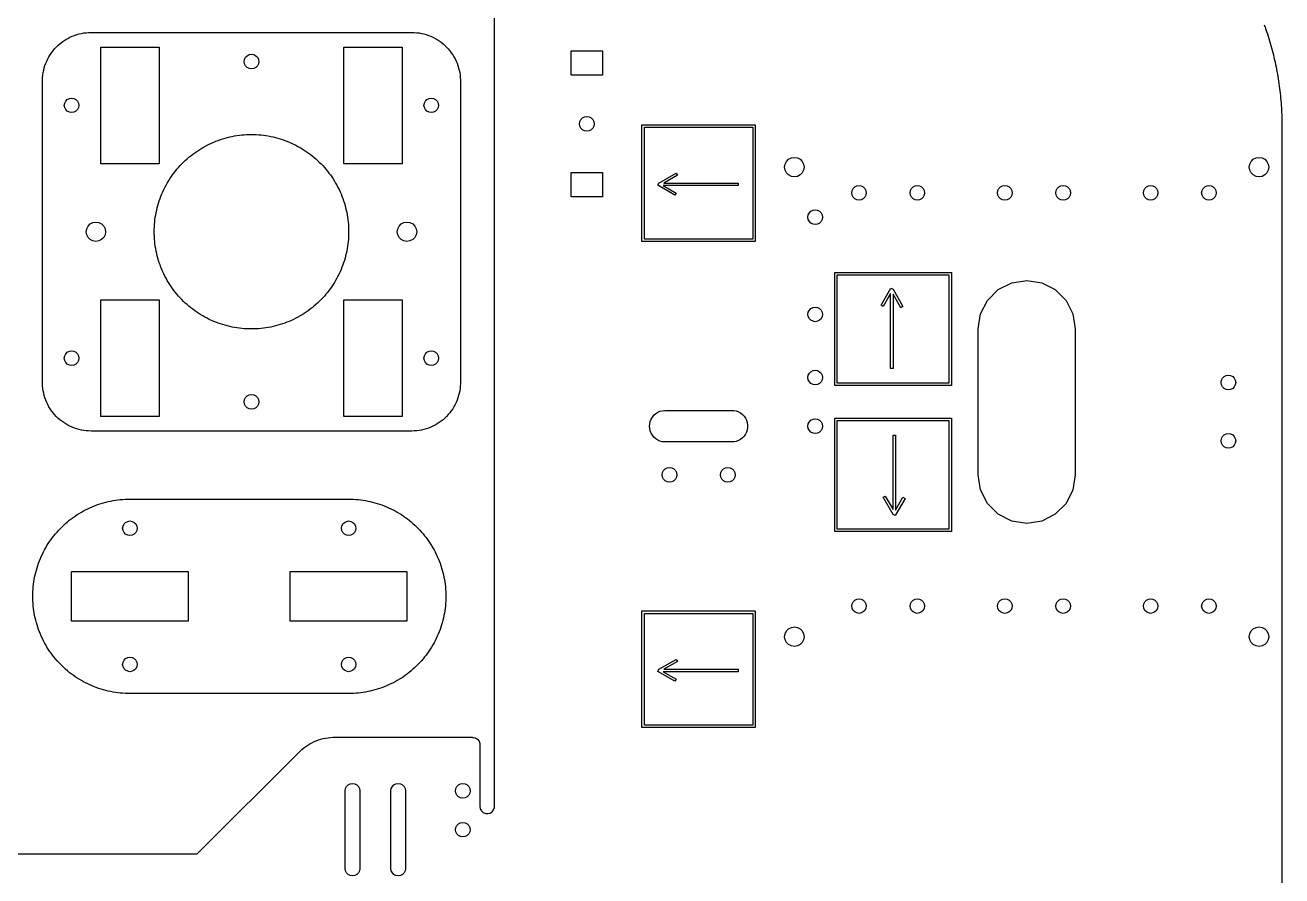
# Model space of a CAD drawing. Extents: x 0 to 1394, y 0 to 480.
# Drawn here: x 643.6 to 902.1, y 89.6 to 264.6 of the extents above; entities that cross this region are included whole.
import ezdxf

# ---------------------------------------------------------------- set-up
doc = ezdxf.new("R2010")
doc.units = 0
doc.layers.add('Layer_1', color=7, linetype='CONTINUOUS')

msp = doc.modelspace()

# ---------------------------------------------------------------- linework, layer by layer
at = {"layer": 'Layer_1', "color": 7}
for points in [[(738.765096, 102.44225), (739.244112, 102.563239), (739.657116, 102.833241), (739.96011, 103.223243), (740.121089, 103.690237), (740.121089, 103.937237), (740.141127, 103.937237), (740.141099, 324.337251), (642.141097, 324.337251), (642.141097, 324.339227), (642.016101, 324.338123)], [(898.504116, 264.710251), (898.67311, 264.24025), (898.839113, 263.76825), (899.000093, 263.295251), (899.158109, 262.821251), (899.31209, 262.345252), (899.461103, 261.868251), (899.607096, 261.390251), (899.749111, 260.910251), (899.887089, 260.429251), (900.0201, 259.948251), (900.150092, 259.46525), (900.276104, 258.98125), (900.398109, 258.496252), (900.51509, 258.010251), (900.629108, 257.523251), (900.738102, 257.035252), (900.844105, 256.546251), (900.945112, 256.05725), (901.042112, 255.566251), (901.136092, 255.07525), (901.225105, 254.583252), (901.31011, 254.091251), (901.391108, 253.597252), (901.46711, 253.10325), (901.540093, 252.608252), (901.608108, 252.113251), (901.673104, 251.617251), (901.733105, 251.121251), (901.789098, 250.62425), (901.841111, 250.127251), (901.889117, 249.62925), (901.933116, 249.131252), (901.97209, 248.633251), (902.008102, 248.134251), (902.03909, 247.635251), (902.066183, 247.136251), (902.088959, 246.636252)], [(647.169112, 253.884249), (647.219093, 254.380252), (647.293092, 254.873252), (647.392096, 255.36225), (647.515116, 255.845251), (647.662098, 256.322251), (647.832108, 256.790252), (648.026108, 257.250252), (648.242092, 257.69925), (648.481106, 258.137251), (648.74109, 258.562252), (649.022098, 258.974251), (649.323116, 259.372252), (649.6431, 259.754251), (649.982105, 260.119249), (650.339116, 260.468251), (650.713089, 260.797252), (651.103092, 261.108252), (651.508109, 261.399251), (651.927096, 261.67025), (652.358106, 261.919252), (652.802098, 262.14725), (653.257097, 262.352251), (653.721098, 262.53425), (654.193115, 262.693252), (654.67309, 262.82825), (655.160093, 262.939251), (655.651103, 263.025252), (656.145105, 263.087251), (656.643114, 263.125252), (657.141095, 263.137246), (723.141104, 263.137252), (723.639114, 263.125258), (724.137095, 263.087251), (724.631097, 263.025252), (725.122107, 262.939251), (725.60911, 262.82825), (726.089113, 262.693252), (726.561102, 262.53425), (727.025103, 262.352251), (727.480102, 262.14725), (727.924094, 261.919252), (728.355104, 261.67025), (728.774091, 261.399251), (729.179108, 261.108252), (729.569111, 260.797252), (729.943112, 260.468251), (730.300094, 260.119249), (730.6391, 259.754251), (730.959112, 259.372252), (731.260102, 258.974251), (731.54111, 258.562252), (731.801093, 258.137251), (732.040107, 257.69925), (732.256092, 257.250252), (732.450092, 256.790252), (732.620102, 256.322251), (732.767112, 255.845251), (732.890104, 255.36225), (732.989108, 254.873252), (733.063106, 254.380252), (733.113116, 253.884249), (733.137952, 253.386251)], [(659.145099, 236.13725), (659.145099, 260.13725), (671.137116, 260.13725), (671.137116, 236.13725), (659.145099, 236.13725)], [(688.641103, 257.13725), (688.714114, 257.601252), (688.927107, 258.019251), (689.259113, 258.351251), (689.677112, 258.56425), (690.141114, 258.63725), (690.605116, 258.56425), (691.023115, 258.351251), (691.355093, 258.019251), (691.568114, 257.601252), (691.641097, 257.13725), (691.568114, 256.673251), (691.355093, 256.255252), (691.023115, 255.923251), (690.605116, 255.71025), (690.141114, 255.63725), (689.677112, 255.71025), (689.259113, 255.923251), (688.927107, 256.255252), (688.714114, 256.673251), (688.641103, 257.13725)], [(709.145112, 236.13725), (709.145112, 260.13725), (721.137101, 260.13725), (721.137101, 236.13725), (709.145112, 236.13725)], [(755.891102, 254.33725), (755.891102, 259.337251), (762.391104, 259.337251), (762.391104, 254.33725), (755.891102, 254.33725)], [(647.144107, 253.137249), (647.144107, 253.386251), (647.169225, 253.884249)], [(647.141115, 191.137244), (647.141115, 253.137249), (647.14422, 253.137249)], [(733.138093, 253.386251), (733.138093, 253.137249), (733.141197, 253.137249), (733.141113, 191.137244), (733.138008, 191.137244), (733.138093, 190.888239), (733.113257, 190.390258)], [(651.641092, 248.137251), (651.714103, 248.60125), (651.927096, 249.019252), (652.259102, 249.35125), (652.677102, 249.564251), (653.141103, 249.637251), (653.605105, 249.564251), (654.023104, 249.35125), (654.35511, 249.019252), (654.568104, 248.60125), (654.641114, 248.137251), (654.568104, 247.673252), (654.35511, 247.25525), (654.023104, 246.923252), (653.605105, 246.710251), (653.141103, 246.637251), (652.677102, 246.710251), (652.259102, 246.923252), (651.927096, 247.25525), (651.714103, 247.673252), (651.641092, 248.137251)], [(725.641114, 248.137251), (725.714096, 248.60125), (725.927089, 249.019252), (726.259096, 249.35125), (726.677095, 249.564251), (727.141096, 249.637251), (727.605098, 249.564251), (728.023097, 249.35125), (728.355104, 249.019252), (728.568097, 248.60125), (728.641108, 248.137251), (728.568097, 247.673252), (728.355104, 247.25525), (728.023097, 246.923252), (727.605098, 246.710251), (727.141096, 246.637251), (726.677095, 246.710251), (726.259096, 246.923252), (725.927089, 247.25525), (725.714096, 247.673252), (725.641114, 248.137251)], [(757.641106, 244.33725), (757.714117, 244.801252), (757.92711, 245.219251), (758.259116, 245.551252), (758.677116, 245.76425), (759.141117, 245.83725), (759.60509, 245.76425), (760.02309, 245.551252), (760.355096, 245.219251), (760.568089, 244.801252), (760.6411, 244.33725), (760.568089, 243.873251), (760.355096, 243.455252), (760.02309, 243.123252), (759.60509, 242.91025), (759.141117, 242.83725), (758.677116, 242.91025), (758.259116, 243.123252), (757.92711, 243.455252), (757.714117, 243.873251), (757.641106, 244.33725)], [(902.0891, 246.636252), (902.108009, 246.137252), (902.122204, 245.63725)], [(902.122092, 245.63725), (902.133098, 245.137251), (902.139025, 244.637252), (902.141932, 244.137251)], [(902.141113, 244.137251), (902.141113, 73.137254)], [(670.141098, 222.137252), (670.147024, 222.636252), (670.166018, 223.13425), (670.19709, 223.632251), (670.240101, 224.128251), (670.296094, 224.624251), (670.36411, 225.11825), (670.445107, 225.610251), (670.5381, 226.100251), (670.642098, 226.58725), (670.759108, 227.072252), (670.889099, 227.554251), (671.030098, 228.032251), (671.182102, 228.50725), (671.34709, 228.977252), (671.524099, 229.444251), (671.7111, 229.906251), (671.911111, 230.363251), (672.1221, 230.81525), (672.344096, 231.261251), (672.577099, 231.702252), (672.820092, 232.137252), (673.075108, 232.566252), (673.340115, 232.988251), (673.6161, 233.40325), (673.902104, 233.812252), (674.198098, 234.21325), (674.504112, 234.607252), (674.820116, 234.993251), (675.145095, 235.371251), (675.480093, 235.74025), (675.824094, 236.102251), (676.176109, 236.45425), (676.538116, 236.798251), (676.907093, 237.133251), (677.285102, 237.45825), (677.671097, 237.774251), (678.065107, 238.080251), (678.466089, 238.376251), (678.875113, 238.662252), (679.290093, 238.938252), (679.7121, 239.20325), (680.141106, 239.458252), (680.576095, 239.701251), (681.017095, 239.93425), (681.463091, 240.156252), (681.915098, 240.36725), (682.372101, 240.567252), (682.834098, 240.75425), (683.301092, 240.931251), (683.771104, 241.09625), (684.246113, 241.248252), (684.724112, 241.38925), (685.206092, 241.51925), (685.69109, 241.636251), (686.178093, 241.74025), (686.668116, 241.83325), (687.160114, 241.914251), (687.654115, 241.98225), (688.150093, 242.038251), (688.646098, 242.08125), (689.144108, 242.11225), (689.642117, 242.131243), (690.141114, 242.137263), (690.640111, 242.13124), (691.138092, 242.112258), (691.636102, 242.08125), (692.132107, 242.038251), (692.628113, 241.98225), (693.122114, 241.914251), (693.614112, 241.83325), (694.104107, 241.74025), (694.591109, 241.636251), (695.076108, 241.51925), (695.558116, 241.38925), (696.036115, 241.248252), (696.511095, 241.09625), (696.981108, 240.931251), (697.448101, 240.75425), (697.910099, 240.567252), (698.367102, 240.36725), (698.819109, 240.156252), (699.265104, 239.93425), (699.706105, 239.701251), (700.141094, 239.458252), (700.5701, 239.20325), (700.992107, 238.938252), (701.407115, 238.662252), (701.816111, 238.376251), (702.217092, 238.080251), (702.611103, 237.774251), (702.997098, 237.45825), (703.375107, 237.133251), (703.744112, 236.798251), (704.10609, 236.45425), (704.458106, 236.102251), (704.802107, 235.74025), (705.137105, 235.371251), (705.462112, 234.993251), (705.778116, 234.607252), (706.084101, 234.21325), (706.380096, 233.812252), (706.6661, 233.40325), (706.942113, 232.988251), (707.207092, 232.566252), (707.462108, 232.137252), (707.705101, 231.702252), (707.938104, 231.261251), (708.1601, 230.81525), (708.371089, 230.363251), (708.5711, 229.906251), (708.7581, 229.444251), (708.93511, 228.977252), (709.100097, 228.50725), (709.252102, 228.032251), (709.3931, 227.554251), (709.523092, 227.072252), (709.640101, 226.58725), (709.7441, 226.100251), (709.837092, 225.610251), (709.91809, 225.11825), (709.986106, 224.624251), (710.042099, 224.128251), (710.085109, 223.632251), (710.116097, 223.13425), (710.135006, 222.636252), (710.141018, 222.137252), (710.135176, 221.638252), (710.116182, 221.140251), (710.085109, 220.642251), (710.042099, 220.146251), (709.986106, 219.650251), (709.91809, 219.156252), (709.837092, 218.664251), (709.7441, 218.174251), (709.640101, 217.687251), (709.523092, 217.202252), (709.3931, 216.720251), (709.252102, 216.242251), (709.100097, 215.767251), (708.93511, 215.297252), (708.7581, 214.830251), (708.5711, 214.36825), (708.371089, 213.911251), (708.1601, 213.459252), (707.938104, 213.01325), (707.705101, 212.57225), (707.462108, 212.13725), (707.207092, 211.708252), (706.942113, 211.286251), (706.6661, 210.871252), (706.380096, 210.462252), (706.084101, 210.061251), (705.778116, 209.667252), (705.462112, 209.281251), (705.137105, 208.903251), (704.802107, 208.534251), (704.458106, 208.17225), (704.10609, 207.820252), (703.744112, 207.476251), (703.375107, 207.14125), (702.997098, 206.816252), (702.611103, 206.50025), (702.217092, 206.194251), (701.816111, 205.89825), (701.407115, 205.612252), (700.992107, 205.33625), (700.5701, 205.071252), (700.141094, 204.81625), (699.706105, 204.573251), (699.265104, 204.340251), (698.819109, 204.118252), (698.367102, 203.907252), (697.910099, 203.707252), (697.448101, 203.520252), (696.981108, 203.34325), (696.511095, 203.178252), (696.036115, 203.02625), (695.558116, 202.885252), (695.076108, 202.755252), (694.591109, 202.638251), (694.104107, 202.534252), (693.614112, 202.441251), (693.122114, 202.360251), (692.628113, 202.292252), (692.132107, 202.236251), (691.636102, 202.193251), (691.138092, 202.162252), (690.640111, 202.143258), (690.141114, 202.137239), (689.642117, 202.143261), (689.144108, 202.162243), (688.646098, 202.193251), (688.150093, 202.236251), (687.654115, 202.292252), (687.160114, 202.360251), (686.668116, 202.441251), (686.178093, 202.534252), (685.69109, 202.638251), (685.206092, 202.755252), (684.724112, 202.885252), (684.246113, 203.02625), (683.771104, 203.178252), (683.301092, 203.34325), (682.834098, 203.520252), (682.372101, 203.707252), (681.915098, 203.907252), (681.463091, 204.118252), (681.017095, 204.340251), (680.576095, 204.573251), (680.141106, 204.81625), (679.7121, 205.071252), (679.290093, 205.33625), (678.875113, 205.612252), (678.466089, 205.89825), (678.065107, 206.194251), (677.671097, 206.50025), (677.285102, 206.816252), (676.907093, 207.14125), (676.538116, 207.476251), (676.176109, 207.820252), (675.824094, 208.17225), (675.480093, 208.534251), (675.145095, 208.903251), (674.820116, 209.281251), (674.504112, 209.667252), (674.198098, 210.061251), (673.902104, 210.462252), (673.6161, 210.871252), (673.340115, 211.286251), (673.075108, 211.708252), (672.820092, 212.13725), (672.577099, 212.57225), (672.344096, 213.01325), (672.1221, 213.459252), (671.911111, 213.911251), (671.7111, 214.36825), (671.524099, 214.830251), (671.34709, 215.297252), (671.182102, 215.767251), (671.030098, 216.242251), (670.889099, 216.720251), (670.759108, 217.202252), (670.642098, 217.687251), (670.5381, 218.174251), (670.445107, 218.664251), (670.36411, 219.156252), (670.296094, 219.650251), (670.240101, 220.146251), (670.19709, 220.642251), (670.166102, 221.140251), (670.147194, 221.638252), (670.141182, 222.137252)], [(799.841089, 235.437251), (799.939105, 236.05525), (800.223105, 236.613251), (800.665094, 237.055251), (801.223103, 237.339251), (801.841114, 237.43725), (802.459096, 237.339251), (803.017105, 237.055251), (803.459094, 236.613251), (803.743094, 236.05525), (803.84111, 235.437251), (803.743094, 234.819252), (803.459094, 234.261251), (803.017105, 233.819251), (802.459096, 233.535251), (801.841114, 233.437252), (801.223103, 233.535251), (800.665094, 233.819251), (800.223105, 234.261251), (799.939105, 234.819252), (799.841089, 235.437251)], [(895.441101, 235.437251), (895.539117, 236.05525), (895.823089, 236.613251), (896.265106, 237.055251), (896.823115, 237.339251), (897.441097, 237.43725), (898.059108, 237.339251), (898.617089, 237.055251), (899.059106, 236.613251), (899.343106, 236.05525), (899.441093, 235.437251), (899.343106, 234.819252), (899.059106, 234.261251), (898.617089, 233.819251), (898.059108, 233.535251), (897.441097, 233.437252), (896.823115, 233.535251), (896.265106, 233.819251), (895.823089, 234.261251), (895.539117, 234.819252), (895.441101, 235.437251)], [(755.891102, 229.337252), (755.891102, 234.33725), (762.391104, 234.33725), (762.391104, 229.337252), (755.891102, 229.337252)], [(813.641107, 230.13725), (813.71409, 230.601252), (813.927111, 231.019251), (814.259117, 231.351252), (814.677116, 231.564251), (815.14109, 231.63725), (815.605091, 231.564251), (816.023091, 231.351252), (816.355097, 231.019251), (816.56809, 230.601252), (816.641101, 230.13725), (816.56809, 229.673252), (816.355097, 229.255252), (816.023091, 228.923252), (815.605091, 228.71025), (815.14109, 228.637251), (814.677116, 228.71025), (814.259117, 228.923252), (813.927111, 229.255252), (813.71409, 229.673252), (813.641107, 230.13725)], [(825.641111, 230.13725), (825.714094, 230.601252), (825.927115, 231.019251), (826.259093, 231.351252), (826.677092, 231.564251), (827.141094, 231.63725), (827.605096, 231.564251), (828.023095, 231.351252), (828.355101, 231.019251), (828.568094, 230.601252), (828.641105, 230.13725), (828.568094, 229.673252), (828.355101, 229.255252), (828.023095, 228.923252), (827.605096, 228.71025), (827.141094, 228.637251), (826.677092, 228.71025), (826.259093, 228.923252), (825.927115, 229.255252), (825.714094, 229.673252), (825.641111, 230.13725)], [(843.641103, 230.13725), (843.714114, 230.601252), (843.927107, 231.019251), (844.259114, 231.351252), (844.677113, 231.564251), (845.141114, 231.63725), (845.605116, 231.564251), (846.023115, 231.351252), (846.355093, 231.019251), (846.568115, 230.601252), (846.641097, 230.13725), (846.568115, 229.673252), (846.355093, 229.255252), (846.023115, 228.923252), (845.605116, 228.71025), (845.141114, 228.637251), (844.677113, 228.71025), (844.259114, 228.923252), (843.927107, 229.255252), (843.714114, 229.673252), (843.641103, 230.13725)], [(855.641108, 230.13725), (855.71409, 230.601252), (855.927112, 231.019251), (856.25909, 231.351252), (856.677117, 231.564251), (857.14109, 231.63725), (857.605092, 231.564251), (858.023091, 231.351252), (858.355098, 231.019251), (858.568091, 230.601252), (858.641102, 230.13725), (858.568091, 229.673252), (858.355098, 229.255252), (858.023091, 228.923252), (857.605092, 228.71025), (857.14109, 228.637251), (856.677117, 228.71025), (856.25909, 228.923252), (855.927112, 229.255252), (855.71409, 229.673252), (855.641108, 230.13725)], [(873.6411, 230.13725), (873.714111, 230.601252), (873.927104, 231.019251), (874.25911, 231.351252), (874.677109, 231.564251), (875.141111, 231.63725), (875.605112, 231.564251), (876.023112, 231.351252), (876.35509, 231.019251), (876.568111, 230.601252), (876.641094, 230.13725), (876.568111, 229.673252), (876.35509, 229.255252), (876.023112, 228.923252), (875.605112, 228.71025), (875.141111, 228.637251), (874.677109, 228.71025), (874.25911, 228.923252), (873.927104, 229.255252), (873.714111, 229.673252), (873.6411, 230.13725)], [(885.641104, 230.13725), (885.714115, 230.601252), (885.927108, 231.019251), (886.259114, 231.351252), (886.677114, 231.564251), (887.141115, 231.63725), (887.605117, 231.564251), (888.023116, 231.351252), (888.355094, 231.019251), (888.568115, 230.601252), (888.641098, 230.13725), (888.568115, 229.673252), (888.355094, 229.255252), (888.023116, 228.923252), (887.605117, 228.71025), (887.141115, 228.637251), (886.677114, 228.71025), (886.259114, 228.923252), (885.927108, 229.255252), (885.714115, 229.673252), (885.641104, 230.13725)], [(804.641097, 225.137252), (804.714108, 225.601251), (804.927101, 226.01925), (805.259107, 226.351251), (805.677106, 226.564252), (806.141108, 226.637252), (806.605109, 226.564252), (807.023109, 226.351251), (807.355115, 226.01925), (807.568108, 225.601251), (807.641091, 225.137252), (807.568108, 224.67325), (807.355115, 224.255251), (807.023109, 223.92325), (806.605109, 223.710252), (806.141108, 223.637252), (805.677106, 223.710252), (805.259107, 223.92325), (804.927101, 224.255251), (804.714108, 224.67325), (804.641097, 225.137252)], [(656.141097, 222.137252), (656.239113, 222.755251), (656.523113, 223.31325), (656.965102, 223.755252), (657.523111, 224.039252), (658.141093, 224.137251), (658.759104, 224.039252), (659.317113, 223.755252), (659.759102, 223.31325), (660.043102, 222.755251), (660.141089, 222.137252), (660.043102, 221.51925), (659.759102, 220.961252), (659.317113, 220.51925), (658.759104, 220.235252), (658.141093, 220.137251), (657.523111, 220.235252), (656.965102, 220.51925), (656.523113, 220.961252), (656.239113, 221.51925), (656.141097, 222.137252)], [(720.14111, 222.137252), (720.239098, 222.755251), (720.523098, 223.31325), (720.965115, 223.755252), (721.523096, 224.039252), (722.141106, 224.137251), (722.759117, 224.039252), (723.317098, 223.755252), (723.759115, 223.31325), (724.043115, 222.755251), (724.141102, 222.137252), (724.043115, 221.51925), (723.759115, 220.961252), (723.317098, 220.51925), (722.759117, 220.235252), (722.141106, 220.137251), (721.523096, 220.235252), (720.965115, 220.51925), (720.523098, 220.961252), (720.239098, 221.51925), (720.14111, 222.137252)], [(839.641111, 172.137253), (839.641111, 202.13725), (840.13009, 205.22725), (841.551107, 208.01525), (843.763108, 210.227251), (846.551097, 211.648252), (849.641091, 212.13725), (852.731114, 211.648252), (855.519103, 210.227251), (857.731104, 208.01525), (859.152093, 205.22725), (859.6411, 202.13725), (859.6411, 172.137253), (859.152093, 169.047259), (857.731104, 166.259242), (855.519103, 164.047241), (852.731114, 162.626252), (849.641091, 162.137245), (846.551097, 162.626252), (843.763108, 164.047241), (841.551107, 166.259242), (840.13009, 169.047259), (839.641111, 172.137253)], [(659.145099, 184.137258), (659.145099, 208.137252), (671.137116, 208.137252), (671.137116, 184.137258), (659.145099, 184.137258)], [(709.145112, 184.137258), (709.145112, 208.137252), (721.137101, 208.137252), (721.137101, 184.137258), (709.145112, 184.137258)], [(804.641097, 205.137252), (804.714108, 205.601251), (804.927101, 206.01925), (805.259107, 206.351251), (805.677106, 206.56425), (806.141108, 206.637252), (806.605109, 206.56425), (807.023109, 206.351251), (807.355115, 206.01925), (807.568108, 205.601251), (807.641091, 205.137252), (807.568108, 204.673251), (807.355115, 204.255251), (807.023109, 203.923251), (806.605109, 203.710252), (806.141108, 203.63725), (805.677106, 203.710252), (805.259107, 203.923251), (804.927101, 204.255251), (804.714108, 204.673251), (804.641097, 205.137252)], [(651.641092, 196.137251), (651.714103, 196.601252), (651.927096, 197.019251), (652.259102, 197.351252), (652.677102, 197.564251), (653.141103, 197.63725), (653.605105, 197.564251), (654.023104, 197.351252), (654.35511, 197.019251), (654.568104, 196.601252), (654.641114, 196.137251), (654.568104, 195.673252), (654.35511, 195.25525), (654.023104, 194.923252), (653.605105, 194.71025), (653.141103, 194.637251), (652.677102, 194.71025), (652.259102, 194.923252), (651.927096, 195.25525), (651.714103, 195.673252), (651.641092, 196.137251)], [(725.641114, 196.137251), (725.714096, 196.601252), (725.927089, 197.019251), (726.259096, 197.351252), (726.677095, 197.564251), (727.141096, 197.63725), (727.605098, 197.564251), (728.023097, 197.351252), (728.355104, 197.019251), (728.568097, 196.601252), (728.641108, 196.137251), (728.568097, 195.673252), (728.355104, 195.25525), (728.023097, 194.923252), (727.605098, 194.71025), (727.141096, 194.637251), (726.677095, 194.71025), (726.259096, 194.923252), (725.927089, 195.25525), (725.714096, 195.673252), (725.641114, 196.137251)], [(804.641097, 192.137242), (804.714108, 192.601243), (804.927101, 193.019243), (805.259107, 193.351249), (805.677106, 193.56425), (806.141108, 193.63725), (806.605109, 193.56425), (807.023109, 193.351249), (807.355115, 193.019243), (807.568108, 192.601243), (807.641091, 192.137242), (807.568108, 191.67324), (807.355115, 191.255241), (807.023109, 190.923263), (806.605109, 190.710241), (806.141108, 190.637259), (805.677106, 190.710241), (805.259107, 190.923263), (804.927101, 191.255241), (804.714108, 191.67324), (804.641097, 192.137242)], [(889.641096, 191.137244), (889.714107, 191.601245), (889.9271, 192.019245), (890.259106, 192.351251), (890.677106, 192.564244), (891.141107, 192.637255), (891.605109, 192.564244), (892.023108, 192.351251), (892.355114, 192.019245), (892.568107, 191.601245), (892.64109, 191.137244), (892.568107, 190.673242), (892.355114, 190.255243), (892.023108, 189.923265), (891.605109, 189.710243), (891.141107, 189.637261), (890.677106, 189.710243), (890.259106, 189.923265), (889.9271, 190.255243), (889.714107, 190.673242), (889.641096, 191.137244)], [(647.144107, 190.888239), (647.144107, 191.137244), (647.141002, 191.137244)], [(656.643114, 181.149258), (656.145105, 181.187245), (655.651103, 181.249249), (655.160093, 181.335243), (654.67309, 181.446241), (654.193115, 181.581256), (653.721098, 181.74026), (653.257097, 181.922265), (652.802098, 182.127243), (652.358106, 182.35525), (651.927096, 182.604255), (651.508109, 182.875245), (651.103092, 183.166244), (650.713089, 183.477253), (650.339116, 183.806239), (649.982105, 184.155235), (649.6431, 184.520261), (649.323116, 184.902249), (649.022098, 185.300239), (648.74109, 185.712255), (648.481106, 186.137254), (648.242092, 186.575263), (648.026108, 187.02425), (647.832108, 187.484244), (647.662098, 187.952253), (647.515116, 188.429237), (647.392096, 188.91226), (647.293092, 189.401238), (647.219093, 189.894252), (647.169112, 190.390258), (647.143994, 190.888239)], [(733.113116, 190.390258), (733.063106, 189.894252), (732.989108, 189.401238), (732.890104, 188.91226), (732.767112, 188.429265), (732.620102, 187.952253), (732.450092, 187.484244), (732.256092, 187.02425), (732.040107, 186.575263), (731.801093, 186.137254), (731.54111, 185.712255), (731.260102, 185.300239), (730.959112, 184.902249), (730.6391, 184.520261), (730.300094, 184.155235), (729.943112, 183.806239), (729.569111, 183.477253), (729.179108, 183.166244), (728.774091, 182.875245), (728.355104, 182.604255), (727.924094, 182.35525), (727.480102, 182.127243), (727.025103, 181.922265), (726.561102, 181.74026), (726.089113, 181.581256), (725.60911, 181.446241), (725.122107, 181.335243), (724.631097, 181.249249), (724.137095, 181.187245), (723.639114, 181.149258), (723.141104, 181.137123)], [(688.641103, 187.137252), (688.714114, 187.601253), (688.927107, 188.019253), (689.259113, 188.351259), (689.677112, 188.564252), (690.141114, 188.637263), (690.605116, 188.564252), (691.023115, 188.351259), (691.355093, 188.019253), (691.568114, 187.601253), (691.641097, 187.137252), (691.568114, 186.67325), (691.355093, 186.255251), (691.023115, 185.923245), (690.605116, 185.710251), (690.141114, 185.637241), (689.677112, 185.710251), (689.259113, 185.923245), (688.927107, 186.255251), (688.714114, 186.67325), (688.641103, 187.137252)], [(772.0411, 182.137262), (772.079115, 182.633239), (772.192117, 183.118238), (772.378101, 183.579248), (772.633089, 184.007238), (772.949093, 184.391258), (773.32109, 184.722248), (773.738102, 184.99225), (774.192113, 185.19624), (774.672116, 185.328264), (775.167106, 185.385244), (788.867104, 185.385244), (789.364097, 185.366335), (789.852116, 185.271255), (790.320097, 185.103248), (790.758106, 184.86525), (791.153104, 184.563244), (791.498092, 184.205245), (791.785112, 183.798252), (792.005105, 183.352257), (792.156094, 182.878236), (792.231108, 182.386266), (792.231108, 181.888257), (792.156094, 181.396259), (792.005105, 180.922239), (791.785112, 180.476243), (791.498092, 180.06925), (791.153104, 179.711251), (790.758106, 179.409245), (790.320097, 179.171247), (789.852116, 179.00324), (789.364097, 178.908244), (788.867104, 178.889335), (775.167106, 178.889251), (774.672116, 178.94626), (774.192113, 179.078255), (773.738102, 179.282245), (773.32109, 179.552247), (772.949093, 179.883237), (772.633089, 180.267257), (772.378101, 180.695247), (772.192117, 181.156257), (772.079115, 181.641256), (772.0411, 182.137262)], [(804.641097, 182.137262), (804.714108, 182.601263), (804.927101, 183.019263), (805.259107, 183.351241), (805.677106, 183.564262), (806.141108, 183.637245), (806.605109, 183.564262), (807.023109, 183.351241), (807.355115, 183.019263), (807.568108, 182.601263), (807.641091, 182.137262), (807.568108, 181.67326), (807.355115, 181.255261), (807.023109, 180.923255), (806.605109, 180.710261), (806.141108, 180.637251), (805.677106, 180.710261), (805.259107, 180.923255), (804.927101, 181.255261), (804.714108, 181.67326), (804.641097, 182.137262)], [(723.141104, 181.137264), (657.141095, 181.137264), (656.643114, 181.149399)], [(889.641096, 179.137239), (889.714107, 179.601241), (889.9271, 180.01924), (890.259106, 180.351247), (890.677106, 180.56424), (891.141107, 180.637251), (891.605109, 180.56424), (892.023108, 180.351247), (892.355114, 180.01924), (892.568107, 179.601241), (892.64109, 179.137239), (892.568107, 178.673238), (892.355114, 178.255239), (892.023108, 177.923261), (891.605109, 177.710239), (891.141107, 177.637257), (890.677106, 177.710239), (890.259106, 177.923261), (889.9271, 178.255239), (889.714107, 178.673238), (889.641096, 179.137239)], [(774.6411, 172.137253), (774.714111, 172.601255), (774.927104, 173.019254), (775.25911, 173.351261), (775.67711, 173.564254), (776.141111, 173.637236), (776.605113, 173.564254), (777.023112, 173.351261), (777.35509, 173.019254), (777.568112, 172.601255), (777.641094, 172.137253), (777.568112, 171.673252), (777.35509, 171.255253), (777.023112, 170.923246), (776.605113, 170.710253), (776.141111, 170.637242), (775.67711, 170.710253), (775.25911, 170.923246), (774.927104, 171.255253), (774.714111, 171.673252), (774.6411, 172.137253)], [(786.641104, 172.137253), (786.714115, 172.601255), (786.927108, 173.019254), (787.259115, 173.351261), (787.677114, 173.564254), (788.141116, 173.637236), (788.605089, 173.564254), (789.023116, 173.351261), (789.355094, 173.019254), (789.568116, 172.601255), (789.641098, 172.137253), (789.568116, 171.673252), (789.355094, 171.255253), (789.023116, 170.923246), (788.605089, 170.710253), (788.141116, 170.637242), (787.677114, 170.710253), (787.259115, 170.923246), (786.927108, 171.255253), (786.714115, 171.673252), (786.641104, 172.137253)], [(645.141091, 147.137247), (645.147018, 147.636244), (645.166011, 148.134253), (645.197112, 148.632263), (645.240095, 149.12824), (645.296116, 149.624246), (645.364103, 150.118247), (645.445101, 150.610245), (645.538093, 151.10024), (645.642092, 151.587242), (645.759101, 152.072241), (645.889093, 152.554249), (646.030091, 153.032248), (646.182096, 153.507257), (646.347111, 153.977241), (646.524093, 154.444263), (646.711093, 154.90626), (646.911104, 155.363263), (647.122094, 155.815242), (647.34409, 156.261237), (647.577092, 156.702238), (647.820114, 157.137255), (648.075102, 157.566261), (648.340108, 157.98824), (648.616093, 158.403248), (648.902097, 158.812244), (649.198092, 159.213254), (649.504106, 159.607236), (649.82011, 159.993259), (650.145117, 160.37124), (650.480115, 160.740245), (650.824115, 161.102252), (651.176103, 161.454239), (651.538109, 161.79824), (651.907115, 162.133238), (652.285095, 162.458245), (652.67109, 162.774249), (653.065101, 163.080263), (653.46611, 163.376257), (653.875107, 163.662261), (654.290115, 163.938246), (654.712093, 164.203253), (655.141099, 164.458241), (655.576117, 164.701262), (656.017117, 164.934237), (656.463113, 165.156261), (656.915092, 165.36725), (657.372094, 165.567261), (657.834092, 165.754262), (658.301113, 165.931243), (658.771098, 166.096259), (659.246106, 166.248263), (659.724106, 166.389262), (660.206113, 166.519253), (660.691112, 166.636263), (661.178115, 166.740261), (661.668109, 166.833254), (662.160107, 166.914251), (662.654109, 166.982239), (663.150114, 167.03826), (663.646092, 167.081242), (664.144101, 167.112259), (664.64211, 167.131167), (665.141108, 167.137179), (710.141102, 167.137263), (710.640099, 167.131337), (711.138109, 167.112343), (711.63609, 167.081242), (712.132095, 167.03826), (712.628101, 166.982239), (713.122103, 166.914251), (713.614101, 166.833254), (714.104095, 166.740261), (714.591098, 166.636263), (715.076096, 166.519253), (715.558104, 166.389262), (716.036104, 166.248263), (716.511112, 166.096259), (716.981096, 165.931243), (717.44809, 165.754262), (717.910116, 165.567261), (718.36709, 165.36725), (718.819097, 165.156261), (719.265093, 164.934237), (719.706093, 164.701262), (720.14111, 164.458241), (720.570116, 164.203253), (720.992095, 163.938246), (721.407103, 163.662261), (721.816099, 163.376257), (722.217109, 163.080263), (722.611091, 162.774249), (722.997115, 162.458245), (723.375095, 162.133238), (723.7441, 161.79824), (724.106107, 161.454239), (724.458094, 161.102252), (724.802095, 160.740245), (725.137093, 160.37124), (725.4621, 159.993259), (725.778104, 159.607236), (726.08409, 159.213254), (726.380112, 158.812244), (726.666116, 158.403248), (726.942102, 157.98824), (727.207108, 157.566261), (727.462096, 157.137255), (727.705089, 156.702238), (727.938092, 156.261237), (728.160116, 155.815242), (728.371106, 155.363263), (728.571116, 154.90626), (728.758117, 154.444263), (728.935098, 153.977241), (729.100114, 153.507257), (729.25209, 153.032248), (729.393117, 152.554249), (729.523108, 152.072241), (729.64009, 151.587242), (729.744117, 151.10024), (729.837109, 150.610245), (729.918107, 150.118247), (729.986094, 149.624246), (730.042115, 149.12824), (730.085098, 148.632263), (730.116114, 148.134253), (730.135023, 147.636244), (730.141034, 147.137247), (730.135164, 146.63825), (730.116198, 146.140241), (730.085098, 145.642259), (730.042115, 145.146254), (729.986094, 144.650248), (729.918107, 144.156247), (729.837109, 143.664249), (729.744117, 143.174254), (729.64009, 142.687252), (729.523108, 142.202253), (729.393117, 141.720245), (729.25209, 141.242246), (729.100114, 140.767237), (728.935098, 140.297253), (728.758117, 139.83026), (728.571116, 139.368262), (728.371106, 138.911259), (728.160116, 138.459252), (727.938092, 138.013257), (727.705089, 137.572256), (727.462096, 137.137239), (727.207108, 136.708261), (726.942102, 136.286254), (726.666116, 135.871246), (726.380112, 135.46225), (726.08409, 135.06124), (725.778104, 134.667258), (725.4621, 134.281263), (725.137093, 133.903254), (724.802095, 133.534249), (724.458094, 133.172242), (724.106107, 132.820255), (723.7441, 132.476254), (723.375095, 132.141256), (722.997115, 131.816249), (722.611091, 131.500245), (722.217109, 131.19426), (721.816099, 130.898237), (721.407103, 130.612261), (720.992095, 130.336248), (720.570116, 130.071241), (720.14111, 129.816253), (719.706093, 129.57326), (719.265093, 129.340257), (718.819097, 129.118261), (718.36709, 128.907244), (717.910116, 128.707261), (717.44809, 128.520261), (716.981096, 128.343251), (716.511112, 128.178235), (716.036104, 128.026259), (715.558104, 127.885261), (715.076096, 127.755241), (714.591098, 127.63826), (714.104095, 127.534261), (713.614101, 127.44124), (713.122103, 127.360243), (712.628101, 127.292255), (712.132095, 127.236262), (711.63609, 127.193252), (711.138109, 127.162264), (710.640099, 127.143355)], [(663.641096, 161.137247), (663.714107, 161.601249), (663.9271, 162.019248), (664.259107, 162.351254), (664.677106, 162.564247), (665.141108, 162.637258), (665.605109, 162.564247), (666.023108, 162.351254), (666.355115, 162.019248), (666.568108, 161.601249), (666.64109, 161.137247), (666.568108, 160.673246), (666.355115, 160.255246), (666.023108, 159.92324), (665.605109, 159.710247), (665.141108, 159.637236), (664.677106, 159.710247), (664.259107, 159.92324), (663.9271, 160.255246), (663.714107, 160.673246), (663.641096, 161.137247)], [(708.641091, 161.137247), (708.714102, 161.601249), (708.927095, 162.019248), (709.259101, 162.351254), (709.677101, 162.564247), (710.141102, 162.637258), (710.605104, 162.564247), (711.023103, 162.351254), (711.355109, 162.019248), (711.568102, 161.601249), (711.641113, 161.137247), (711.568102, 160.673246), (711.355109, 160.255246), (711.023103, 159.92324), (710.605104, 159.710247), (710.141102, 159.637236), (709.677101, 159.710247), (709.259101, 159.92324), (708.927095, 160.255246), (708.714102, 160.673246), (708.641091, 161.137247)], [(653.141103, 142.039241), (653.141103, 152.230257), (677.141112, 152.230257), (677.141112, 142.039241), (653.141103, 142.039241)], [(698.141098, 142.039241), (698.141098, 152.230257), (722.141106, 152.230257), (722.141106, 142.039241), (698.141098, 142.039241)], [(664.144101, 127.162264), (663.646092, 127.193252), (663.150114, 127.236262), (662.654109, 127.292255), (662.160107, 127.360243), (661.668109, 127.44124), (661.178115, 127.534261), (660.691112, 127.63826), (660.206113, 127.755241), (659.724106, 127.885261), (659.246106, 128.026259), (658.771098, 128.178235), (658.301113, 128.343251), (657.834092, 128.520261), (657.372094, 128.707261), (656.915092, 128.907244), (656.463113, 129.118261), (656.017117, 129.340257), (655.576117, 129.57326), (655.141099, 129.816253), (654.712093, 130.071241), (654.290115, 130.336248), (653.875107, 130.612261), (653.46611, 130.898237), (653.065101, 131.19426), (652.67109, 131.500245), (652.285095, 131.816249), (651.907115, 132.141256), (651.538109, 132.476254), (651.176103, 132.820255), (650.824115, 133.172242), (650.480115, 133.534249), (650.145117, 133.903254), (649.82011, 134.281263), (649.504106, 134.667258), (649.198092, 135.06124), (648.902097, 135.46225), (648.616093, 135.871246), (648.340108, 136.286254), (648.075102, 136.708261), (647.820114, 137.137239), (647.577092, 137.572256), (647.34409, 138.013257), (647.122094, 138.459252), (646.911104, 138.911259), (646.711093, 139.368262), (646.524093, 139.83026), (646.347111, 140.297253), (646.182096, 140.767237), (646.030091, 141.242246), (645.889093, 141.720245), (645.759101, 142.202253), (645.642092, 142.687252), (645.538093, 143.174254), (645.445101, 143.664249), (645.364103, 144.156247), (645.296116, 144.650248), (645.240095, 145.146254), (645.197112, 145.642259), (645.166096, 146.140241), (645.147187, 146.63825), (645.141176, 147.137247)], [(813.641107, 145.137251), (813.71409, 145.601253), (813.927111, 146.019252), (814.259117, 146.351258), (814.677116, 146.564251), (815.14109, 146.637262), (815.605091, 146.564251), (816.023091, 146.351258), (816.355097, 146.019252), (816.56809, 145.601253), (816.641101, 145.137251), (816.56809, 144.673249), (816.355097, 144.25525), (816.023091, 143.923244), (815.605091, 143.710251), (815.14109, 143.63724), (814.677116, 143.710251), (814.259117, 143.923244), (813.927111, 144.25525), (813.71409, 144.673249), (813.641107, 145.137251)], [(825.641111, 145.137251), (825.714094, 145.601253), (825.927115, 146.019252), (826.259093, 146.351258), (826.677092, 146.564251), (827.141094, 146.637262), (827.605096, 146.564251), (828.023095, 146.351258), (828.355101, 146.019252), (828.568094, 145.601253), (828.641105, 145.137251), (828.568094, 144.673249), (828.355101, 144.25525), (828.023095, 143.923244), (827.605096, 143.710251), (827.141094, 143.63724), (826.677092, 143.710251), (826.259093, 143.923244), (825.927115, 144.25525), (825.714094, 144.673249), (825.641111, 145.137251)], [(843.641103, 145.137251), (843.714114, 145.601253), (843.927107, 146.019252), (844.259114, 146.351258), (844.677113, 146.564251), (845.141114, 146.637262), (845.605116, 146.564251), (846.023115, 146.351258), (846.355093, 146.019252), (846.568115, 145.601253), (846.641097, 145.137251), (846.568115, 144.673249), (846.355093, 144.25525), (846.023115, 143.923244), (845.605116, 143.710251), (845.141114, 143.63724), (844.677113, 143.710251), (844.259114, 143.923244), (843.927107, 144.25525), (843.714114, 144.673249), (843.641103, 145.137251)], [(855.641108, 145.137251), (855.71409, 145.601253), (855.927112, 146.019252), (856.25909, 146.351258), (856.677117, 146.564251), (857.14109, 146.637262), (857.605092, 146.564251), (858.023091, 146.351258), (858.355098, 146.019252), (858.568091, 145.601253), (858.641102, 145.137251), (858.568091, 144.673249), (858.355098, 144.25525), (858.023091, 143.923244), (857.605092, 143.710251), (857.14109, 143.63724), (856.677117, 143.710251), (856.25909, 143.923244), (855.927112, 144.25525), (855.71409, 144.673249), (855.641108, 145.137251)], [(873.6411, 145.137251), (873.714111, 145.601253), (873.927104, 146.019252), (874.25911, 146.351258), (874.677109, 146.564251), (875.141111, 146.637262), (875.605112, 146.564251), (876.023112, 146.351258), (876.35509, 146.019252), (876.568111, 145.601253), (876.641094, 145.137251), (876.568111, 144.673249), (876.35509, 144.25525), (876.023112, 143.923244), (875.605112, 143.710251), (875.141111, 143.63724), (874.677109, 143.710251), (874.25911, 143.923244), (873.927104, 144.25525), (873.714111, 144.673249), (873.6411, 145.137251)], [(885.641104, 145.137251), (885.714115, 145.601253), (885.927108, 146.019252), (886.259114, 146.351258), (886.677114, 146.564251), (887.141115, 146.637262), (887.605117, 146.564251), (888.023116, 146.351258), (888.355094, 146.019252), (888.568115, 145.601253), (888.641098, 145.137251), (888.568115, 144.673249), (888.355094, 144.25525), (888.023116, 143.923244), (887.605117, 143.710251), (887.141115, 143.63724), (886.677114, 143.710251), (886.259114, 143.923244), (885.927108, 144.25525), (885.714115, 144.673249), (885.641104, 145.137251)], [(799.841089, 138.837261), (799.939105, 139.455243), (800.223105, 140.013253), (800.665094, 140.455241), (801.223103, 140.739241), (801.841114, 140.837257), (802.459096, 140.739241), (803.017105, 140.455241), (803.459094, 140.013253), (803.743094, 139.455243), (803.84111, 138.837261), (803.743094, 138.219251), (803.459094, 137.661241), (803.017105, 137.219253), (802.459096, 136.935252), (801.841114, 136.837265), (801.223103, 136.935252), (800.665094, 137.219253), (800.223105, 137.661241), (799.939105, 138.219251), (799.841089, 138.837261)], [(895.441101, 138.837261), (895.539117, 139.455243), (895.823089, 140.013253), (896.265106, 140.455241), (896.823115, 140.739241), (897.441097, 140.837257), (898.059108, 140.739241), (898.617089, 140.455241), (899.059106, 140.013253), (899.343106, 139.455243), (899.441093, 138.837261), (899.343106, 138.219251), (899.059106, 137.661241), (898.617089, 137.219253), (898.059108, 136.935252), (897.441097, 136.837265), (896.823115, 136.935252), (896.265106, 137.219253), (895.823089, 137.661241), (895.539117, 138.219251), (895.441101, 138.837261)], [(663.641096, 133.137247), (663.714107, 133.601248), (663.9271, 134.019248), (664.259107, 134.351254), (664.677106, 134.564247), (665.141108, 134.637258), (665.605109, 134.564247), (666.023108, 134.351254), (666.355115, 134.019248), (666.568108, 133.601248), (666.64109, 133.137247), (666.568108, 132.673245), (666.355115, 132.255246), (666.023108, 131.92324), (665.605109, 131.710247), (665.141108, 131.637236), (664.677106, 131.710247), (664.259107, 131.92324), (663.9271, 132.255246), (663.714107, 132.673245), (663.641096, 133.137247)], [(708.641091, 133.137247), (708.714102, 133.601248), (708.927095, 134.019248), (709.259101, 134.351254), (709.677101, 134.564247), (710.141102, 134.637258), (710.605104, 134.564247), (711.023103, 134.351254), (711.355109, 134.019248), (711.568102, 133.601248), (711.641113, 133.137247), (711.568102, 132.673245), (711.355109, 132.255246), (711.023103, 131.92324), (710.605104, 131.710247), (710.141102, 131.637236), (709.677101, 131.710247), (709.259101, 131.92324), (708.927095, 132.255246), (708.714102, 132.673245), (708.641091, 133.137247)], [(710.640099, 127.143242), (710.141102, 127.137315), (665.141108, 127.137259), (664.64211, 127.143185), (664.144101, 127.162151)], [(467.141108, 94.13724), (679.00011, 94.13724), (700.1591, 115.296259), (700.524098, 115.635264), (700.906114, 115.955247), (701.304104, 116.256237), (701.716092, 116.537246), (702.14109, 116.797257), (702.579099, 117.036243), (703.028114, 117.252256), (703.488108, 117.446256), (703.956089, 117.616266), (704.433101, 117.763248), (704.916096, 117.88624), (705.405103, 117.985244), (705.898117, 118.059242), (706.394094, 118.109252), (706.892104, 118.13437)], [(706.892104, 118.134257), (735.641094, 118.134257), (735.641094, 118.122121)], [(735.641094, 118.122263), (735.765102, 118.13214)], [(735.765102, 118.132253), (736.24409, 118.011236), (736.657094, 117.741263), (736.960116, 117.35126), (737.121095, 116.884238), (737.121095, 116.637237), (737.141133, 116.637237), (737.141105, 103.937237), (737.222102, 103.450263), (737.457109, 103.016262), (737.821091, 102.681236), (738.273098, 102.483257), (738.641116, 102.452241), (738.765096, 102.442363)], [(709.441106, 91.137246), (709.441106, 107.137242), (709.514089, 107.601244), (709.72711, 108.019243), (710.059117, 108.351249), (710.477116, 108.564243), (710.941089, 108.637253), (711.405091, 108.564243), (711.82309, 108.351249), (712.155096, 108.019243), (712.36809, 107.601244), (712.4411, 107.137242), (712.4411, 91.137246), (712.36809, 90.673245), (712.155096, 90.255245), (711.82309, 89.923239), (711.405091, 89.710246), (710.941089, 89.637263), (710.477116, 89.710246), (710.059117, 89.923239), (709.72711, 90.255245), (709.514089, 90.673245), (709.441106, 91.137246)], [(718.84111, 91.137246), (718.84111, 107.137242), (718.914093, 107.601244), (719.127114, 108.019243), (719.459092, 108.351249), (719.877092, 108.564243), (720.341093, 108.637253), (720.805095, 108.564243), (721.223094, 108.351249), (721.5551, 108.019243), (721.768093, 107.601244), (721.841104, 107.137242), (721.841104, 91.137246), (721.768093, 90.673245), (721.5551, 90.255245), (721.223094, 89.923239), (720.805095, 89.710246), (720.341093, 89.637263), (719.877092, 89.710246), (719.459092, 89.923239), (719.127114, 90.255245), (718.914093, 90.673245), (718.84111, 91.137246)], [(732.141115, 107.137242), (732.214097, 107.601244), (732.42709, 108.019243), (732.759097, 108.351249), (733.177096, 108.564243), (733.641098, 108.637253), (734.105099, 108.564243), (734.523098, 108.351249), (734.855105, 108.019243), (735.068098, 107.601244), (735.141109, 107.137242), (735.068098, 106.673241), (734.855105, 106.255241), (734.523098, 105.923263), (734.105099, 105.710242), (733.641098, 105.637259), (733.177096, 105.710242), (732.759097, 105.923263), (732.42709, 106.255241), (732.214097, 106.673241), (732.141115, 107.137242)], [(732.141115, 99.137258), (732.214097, 99.60126), (732.42709, 100.019259), (732.759097, 100.351237), (733.177096, 100.564259), (733.641098, 100.637241), (734.105099, 100.564259), (734.523098, 100.351237), (734.855105, 100.019259), (735.068098, 99.60126), (735.141109, 99.137258), (735.068098, 98.673257), (734.855105, 98.255257), (734.523098, 97.923251), (734.105099, 97.710258), (733.641098, 97.637247), (733.177096, 97.710258), (732.759097, 97.923251), (732.42709, 98.255257), (732.214097, 98.673257), (732.141115, 99.137258)]]:
    msp.add_lwpolyline(points, dxfattribs=at)
at = {"layer": 'Layer_1', "color": 1}
for points in [[(770.491107, 220.137251), (770.491107, 244.137251), (793.791092, 244.137251), (793.791092, 220.137251), (770.491107, 220.137251)], [(770.991092, 220.637252), (770.991092, 243.637252), (793.291107, 243.637252), (793.291107, 220.637252), (770.991092, 220.637252)], [(773.736098, 231.70425), (773.986091, 232.137252), (777.517114, 234.176251), (777.767106, 233.74225), (774.986089, 232.137252), (790.296108, 232.137252), (790.296108, 231.63725), (774.85209, 231.63725), (777.517114, 230.09825), (777.267093, 229.665251), (773.736098, 231.70425)], [(810.1411, 190.487258), (810.1411, 213.787251), (834.141108, 213.787251), (834.141108, 190.487258), (810.1411, 190.487258)], [(810.641113, 190.987243), (810.641113, 213.287252), (833.641095, 213.287252), (833.641095, 190.987243), (810.641113, 190.987243)], [(819.669091, 207.01125), (821.70809, 210.542251), (822.141104, 210.29225), (824.180103, 206.761252), (823.746102, 206.511251), (822.141104, 209.292252), (822.141104, 193.98225), (821.641091, 193.98225), (821.641091, 209.426251), (820.102105, 206.761252), (819.669091, 207.01125)], [(810.1411, 160.487261), (810.1411, 183.787246), (834.141108, 183.787246), (834.141108, 160.487261), (810.1411, 160.487261)], [(810.641113, 160.987246), (810.641113, 183.287261), (833.641095, 183.287261), (833.641095, 160.987246), (810.641113, 160.987246)], [(820.102105, 167.51324), (820.536106, 167.763261), (822.141104, 164.982243), (822.141104, 180.292262), (822.641117, 180.292262), (822.641117, 164.848244), (824.180103, 167.51324), (824.613117, 167.263247), (822.574089, 163.732252), (822.141104, 163.982245), (820.102105, 167.51324)], [(770.491107, 120.137245), (770.491107, 144.137253), (793.791092, 144.137253), (793.791092, 120.137245), (770.491107, 120.137245)], [(770.991092, 120.637258), (770.991092, 143.63724), (793.291107, 143.63724), (793.291107, 120.637258), (770.991092, 120.637258)], [(773.736098, 131.704235), (773.986091, 132.137249), (777.517114, 134.176248), (777.767106, 133.742247), (774.986089, 132.137249), (790.296108, 132.137249), (790.296108, 131.637236), (774.85209, 131.637236), (777.517114, 130.09825), (777.267093, 129.665236), (773.736098, 131.704235)]]:
    msp.add_lwpolyline(points, dxfattribs=at)

doc.saveas('drawing.dxf')
